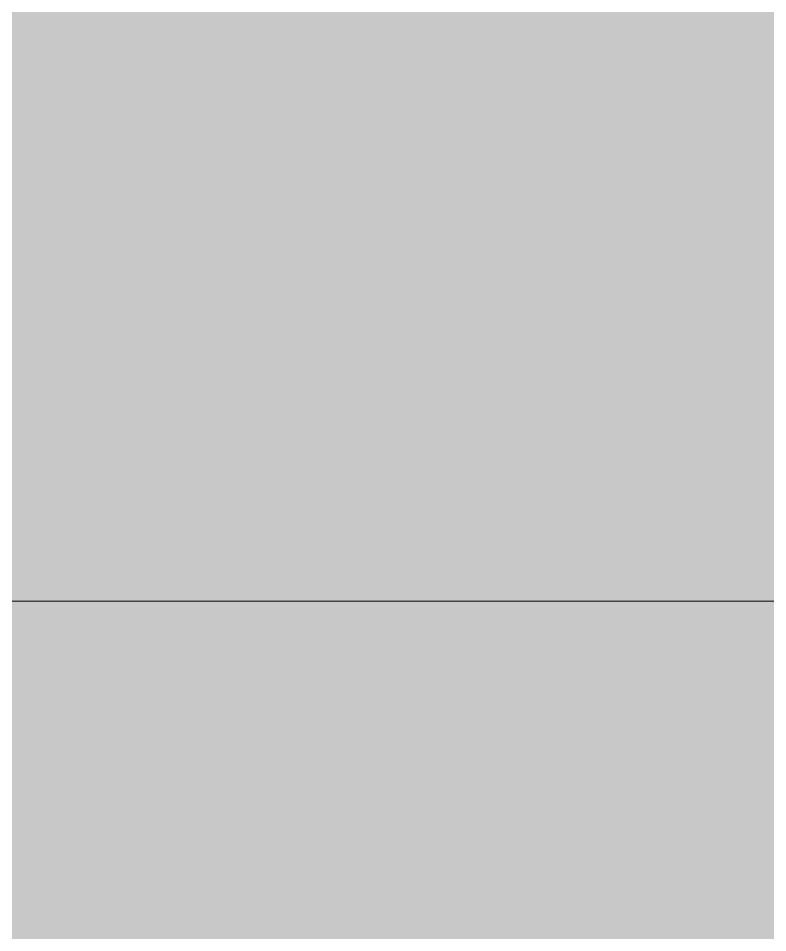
# Model space of a CAD drawing. Header units: inches. Extents: x -4061 to -1937, y 9836 to 11171.
# Drawn here: x -3176.25145 to -3176.24847, y 10361.188078 to 10361.191715 of the extents above; entities that cross this region are included whole.
import ezdxf

# ---------------------------------------------------------------- set-up
doc = ezdxf.new("R2010")
doc.units = ezdxf.units.IN
doc.header["$MEASUREMENT"] = 0
for name, color, linetype, lineweight in [('I-WALL', 2, 'Continuous', 18), ('I-WALL-1', 2, 'Continuous', 5), ('S-BEAM', 12, 'Continuous', 9)]:
    doc.layers.add(name, color=color, linetype=linetype, lineweight=lineweight)

# ---------------------------------------------------------------- blocks, each defined once
blk = doc.blocks.new('Dimension Lumber - 2x10-V91-ENLARGED RCP - 1ST FLOOR PLAN - WEST')
at = {"layer": 'S-BEAM'}
h = blk.add_hatch(color=256, dxfattribs=at)
h.paths.add_polyline_path([(-44.125, 0.75), (-44.125, -0.75), (-12.8118595, -0.75), (-12.8118595, 0.75), (-26.7528057, 0.75)], flags=0)
h.paths.add_polyline_path([(-10.4368595, 0.75), (-10.4368595, -0.75), (-8.6838477, -0.75), (-8.6838477, 0.75)], flags=0)
h.paths.add_polyline_path([(-6.3088477, -0.75), (-4.441207, -0.75), (-4.441207, 0.75), (-6.3088477, 0.75)], flags=0)
h.paths.add_polyline_path([(-2.066207, 0.75), (-2.066207, -0.75), (44.125, -0.75), (44.125, 0.75), (29.6244173, 0.75)], flags=0)

msp = doc.modelspace()

# ---------------------------------------------------------------- hatches: boundary and pattern name
at = {"layer": 'I-WALL-1'}
msp.add_hatch(color=256, dxfattribs=at).paths.add_polyline_path([(-3179.1237367, 10355.1893961), (-3143.1237367, 10355.1893961), (-3143.1237367, 10357.1268961), (-3143.7487367, 10357.1268961), (-3143.7487367, 10359.0018961), (-3143.1237367, 10359.0018961), (-3143.1237367, 10360.9393961), (-3141.1237367, 10360.9393961), (-3141.1237367, 10361.1893961), (-3181.1237367, 10361.1893961), (-3181.1237367, 10360.9393961), (-3179.1237367, 10360.9393961), (-3179.1237367, 10359.0018961), (-3178.4987367, 10359.0018961), (-3178.4987367, 10357.1268961), (-3179.1237367, 10357.1268961), (-3179.1237367, 10355.8143961)], flags=0)

# ---------------------------------------------------------------- linework, layer by layer
at = {"layer": 'I-WALL'}
msp.add_line((-3141.1237367, 10361.1893961), (-3181.1237367, 10361.1893961), dxfattribs=at)

# ---------------------------------------------------------------- block references
at = {"layer": 'S-BEAM', "rotation": 90.00000000000044}
msp.add_blockref('Dimension Lumber - 2x10-V91-ENLARGED RCP - 1ST FLOOR PLAN - WEST', (-3175.5026429, 10405.3143961), dxfattribs=at)

doc.saveas('drawing.dxf')
